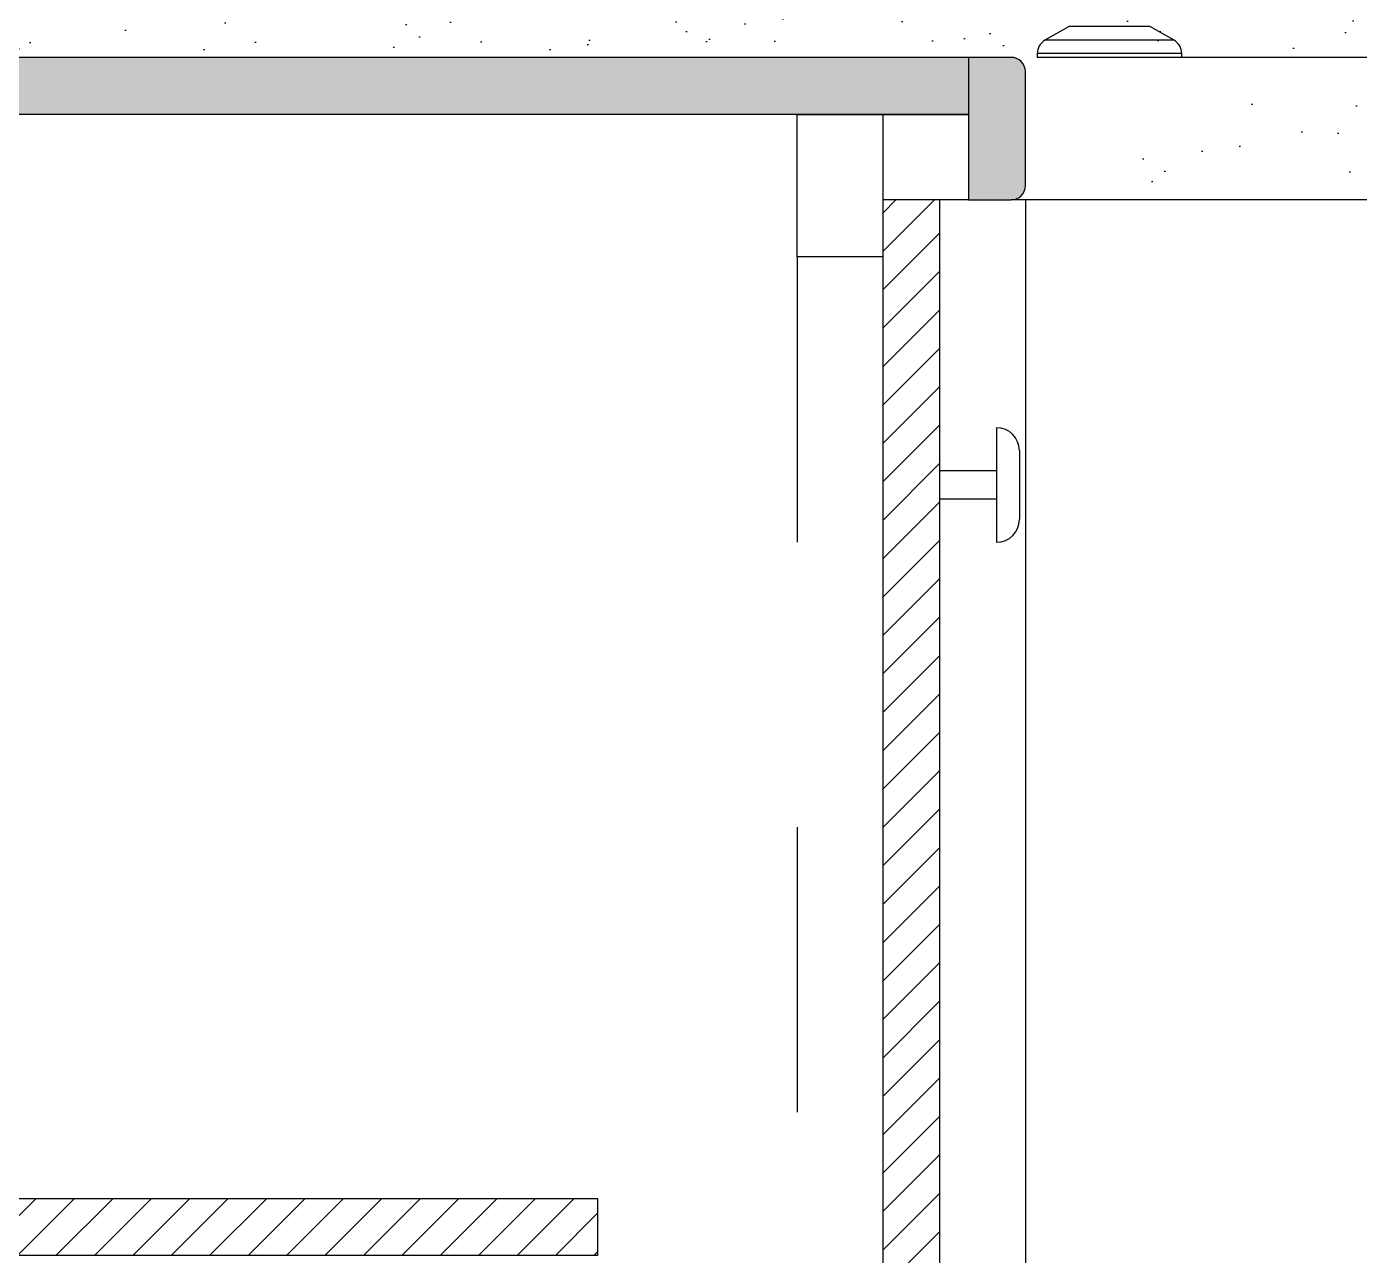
# Model space of a CAD drawing. Extents: x -36 to 357, y 137 to 237.
# Drawn here: x 10.9602 to 11.4275, y 177.3669 to 177.7979 of the extents above; entities that cross this region are included whole.
import ezdxf

# ---------------------------------------------------------------- set-up
doc = ezdxf.new("R2010")
doc.units = 0
doc.header["$LTSCALE"] = 0.01
doc.linetypes.add('TRAÇO-2PTOS_P', pattern=[0.625, 0.25, -0.125, 0, -0.125, 0, -0.125])
for name, color, linetype in [('01', 1, 'CONTINUOUS'), ('A-AREAS', 2, 'CONTINUOUS'), ('A-COTAS', 1, 'CONTINUOUS'), ('A-HACHURAPARED', 254, 'CONTINUOUS'), ('AR-CORTE', 1, 'CONTINUOUS'), ('ARQ-HTC', 9, 'CONTINUOUS'), ('ARQ_CORTE1', 3, 'CONTINUOUS')]:
    doc.layers.add(name, color=color, linetype=linetype)

# ---------------------------------------------------------------- blocks, each defined once
blk = doc.blocks.new('A$C093F1C31')
at = {"layer": '01', "ltscale": 10}
for p, q in [((0.07986, 0.01797), (0.06607, 0.01)), ((0.14158, 0.01), (0.12779, 0.01797)), ((0.0616, 0.00223), (0.06161, 0)), ((0.14605, 0), (0.14605, 0.00223))]:
    blk.add_line(p, q, dxfattribs=at)
for points in [[(0.12779, 0.01797, 0), (0.12749, 0.01798, 0), (0.1266, 0.01798, 0), (0.12513, 0.01798, 0), (0.12314, 0.01798, 0), (0.12066, 0.01798, 0), (0.11776, 0.01799, 0), (0.11451, 0.01799, 0), (0.11099, 0.01799, 0), (0.1073, 0.01799, 0), (0.10352, 0.01799, 0), (0.09975, 0.01799, 0), (0.09607, 0.01799, 0), (0.0926, 0.01799, 0), (0.0894, 0.01799, 0), (0.08656, 0.01798, 0), (0.08416, 0.01798, 0), (0.08225, 0.01798, 0), (0.08087, 0.01798, 0), (0.08007, 0.01798, 0), (0.07986, 0.01797, 0)], [(0.14158, 0.01, 0), (0.14128, 0.01001, 0), (0.14038, 0.01001, 0), (0.1389, 0.01001, 0), (0.13686, 0.01002, 0), (0.1343, 0.01002, 0), (0.13126, 0.01002, 0), (0.12778, 0.01002, 0), (0.12391, 0.01002, 0), (0.11974, 0.01002, 0), (0.1153, 0.01003, 0), (0.11069, 0.01003, 0), (0.10597, 0.01003, 0), (0.10121, 0.01003, 0), (0.09649, 0.01003, 0), (0.0919, 0.01003, 0), (0.08749, 0.01002, 0), (0.08334, 0.01002, 0), (0.07951, 0.01002, 0), (0.07607, 0.01002, 0), (0.07307, 0.01002, 0), (0.07056, 0.01001, 0), (0.06858, 0.01001, 0), (0.06716, 0.01001, 0), (0.06632, 0.01001, 0), (0.06607, 0.01, 0)], [(0.14605, 0.00223, 0), (0.14575, 0.00223, 0), (0.14486, 0.00224, 0), (0.14338, 0.00224, 0), (0.14134, 0.00224, 0), (0.13877, 0.00225, 0), (0.1357, 0.00225, 0), (0.13218, 0.00225, 0), (0.12826, 0.00225, 0), (0.12399, 0.00225, 0), (0.11943, 0.00226, 0), (0.11465, 0.00226, 0), (0.10972, 0.00226, 0), (0.10471, 0.00226, 0), (0.09968, 0.00226, 0), (0.09471, 0.00226, 0), (0.08987, 0.00226, 0), (0.08523, 0.00225, 0), (0.08086, 0.00225, 0), (0.07681, 0.00225, 0), (0.07314, 0.00225, 0), (0.06991, 0.00225, 0), (0.06716, 0.00224, 0), (0.06493, 0.00224, 0), (0.06325, 0.00224, 0), (0.06215, 0.00224, 0), (0.06164, 0.00223, 0), (0.0616, 0.00223, 0)], [(0.0616, 0.00223, 0), (0.0616, 0.00223, 0)], [(0.14605, 0, 0), (0.14575, 0, 0), (0.14485, 0, 0), (0.14338, 0.00001, 0), (0.14134, 0.00001, 0), (0.13877, 0.00001, 0), (0.1357, 0.00001, 0), (0.13218, 0.00002, 0), (0.12826, 0.00002, 0), (0.12399, 0.00002, 0), (0.11943, 0.00002, 0), (0.11465, 0.00002, 0), (0.10972, 0.00002, 0), (0.10471, 0.00002, 0), (0.09968, 0.00002, 0), (0.09471, 0.00002, 0), (0.08987, 0.00002, 0), (0.08523, 0.00002, 0), (0.08086, 0.00002, 0), (0.0768, 0.00002, 0), (0.07314, 0.00002, 0), (0.06991, 0.00001, 0), (0.06716, 0.00001, 0), (0.06493, 0.00001, 0), (0.06325, 0, 0), (0.06215, 0, 0), (0.06164, 0, 0), (0.06161, 0, 0)]]:
    blk.add_polyline3d(points, dxfattribs=at)
for centre, start, end in [((0.07059, 0.00224), 120.02593, 180.03347), ((0.13707, 0.00224), 359.96534, 59.96241)]:
    blk.add_arc(centre, 0.00898, start, end, dxfattribs=at)

msp = doc.modelspace()

# ---------------------------------------------------------------- hatches: boundary and pattern name
at = {"layer": '01'}
h = msp.add_hatch(dxfattribs=at)
h.set_pattern_fill('ANSI31', color=251, scale=0.003)
h.set_pattern_definition([(45, (34.590966, 1.391549), (-0.0067351921, 0.0067351921), [])])
h.paths.add_polyline_path([(11.2804, 177.7371), (11.2604, 177.7371), (11.2604, 176.96675), (11.2804, 176.96675)])
h = msp.add_hatch(dxfattribs=at)
h.set_pattern_fill('ANSI31', color=251, scale=0.003)
h.set_pattern_definition([(45, (675.275781, -112.610242), (-0.00673519209, 0.00673519209), [])])
h.paths.add_polyline_path([(10.6604, 177.38692), (11.1604, 177.38692), (11.1604, 177.36692), (10.6604, 177.36692)])
at = {"layer": 'A-HACHURAPARED'}
h = msp.add_hatch(dxfattribs=at)
h.set_pattern_fill('AR-SAND', color=252, scale=0.001, angle=180)
h.set_pattern_definition([(217.5, (55.002324, 13.168255), (0.001600031, -0.048941324), [0, -0.038608, 0, -0.04318, 0, -0.041275]), (187.5, (55.002324, 13.168255), (-0.044952328, -0.07168251), [0, -0.020828, 0, -0.034798, 0, -0.013335]), (147.5, (55.033566, 13.168255), (-0.079099237, -0.000143718), [0, -0.0127, 0, -0.04572, 0, -0.05969]), (137.5, (55.033566, 13.168255), (-0.076355645, -0.022292932), [0, -0.00635, 0, -0.029972, 0, -0.03429])])
h.paths.add_polyline_path([(12.2104, 177.8771), (10.7254, 177.8771, -0.414214), (10.7304, 177.8721), (10.7304, 177.7871), (11.3504, 177.7871), (11.3504, 177.7371), (11.3654, 177.7371, 0.414214), (11.3704, 177.7421), (11.3704, 177.7821, 0.414214), (11.3654, 177.7871), (12.2104, 177.78675)])
h.paths.add_polyline_path([(12.2104, 177.78675), (11.3654, 177.7871, -0.414214), (11.3704, 177.7821), (11.3704, 177.7421, -0.414214), (11.3654, 177.7371), (12.2104, 177.7371)], flags=17)
h.paths.add_polyline_path([(12.06081, 177.80455), (12.06081, 177.85953), (11.97395, 177.85953), (11.97395, 177.80455)], flags=24)
h.paths.add_polyline_path([(10.84181, 177.74924), (10.84181, 177.80421), (10.75494, 177.80421), (10.75494, 177.74924)], flags=25)
h.paths.add_polyline_path([(12.06116, 177.73369), (12.06116, 177.78867), (11.9743, 177.78867), (11.9743, 177.73369)], flags=9)
at = {"layer": 'ARQ-HTC'}
h = msp.add_hatch(color=256, dxfattribs=at)
h.paths.add_polyline_path([(10.6854, 177.7871), (10.6804, 177.7871), (10.6804, 177.7671), (10.6854, 177.7671)])
h.paths.add_polyline_path([(10.7104, 177.7871), (10.6854, 177.7871), (10.6854, 177.7671), (10.7104, 177.7671)])
h.paths.add_polyline_path([(11.2904, 177.7871), (10.7104, 177.7871), (10.7104, 177.7671), (11.2904, 177.7671)])
msp.add_hatch(color=256, dxfattribs=at).paths.add_polyline_path([(11.3104, 177.7821, 0.414214), (11.3054, 177.7871), (11.2954, 177.7871), (11.2904, 177.7871), (11.2904, 177.7371), (11.3054, 177.7371, 0.414214), (11.3104, 177.7421)])

# ---------------------------------------------------------------- linework, layer by layer
at = {"layer": '01'}
msp.add_line((11.2904, 177.7371), (11.2804, 177.7371), dxfattribs=at)
at = {"layer": '01', "linetype": 'TRAÇO-2PTOS_P', "ltscale": 10}
msp.add_line((11.2304, 177.7171), (11.2304, 176.98675), dxfattribs=at)
at = {"layer": '01'}
msp.add_lwpolyline([(11.2604, 177.7671), (11.2604, 177.7171), (11.2304, 177.7171), (11.2304, 177.7671), (11.2904, 177.7671)], dxfattribs=at)
at = {"layer": 'A-AREAS'}
msp.add_line((11.2804, 177.7371), (11.2604, 177.7371), dxfattribs=at)
for points in [[(11.2604, 176.96675), (11.2804, 176.96675), (11.2804, 177.7371), (11.2604, 177.7371)], [(11.1604, 177.36692), (10.7104, 177.36692), (10.7104, 177.38692), (11.1604, 177.38692)]]:
    msp.add_lwpolyline(points, close=True, dxfattribs=at)
at = {"layer": 'A-COTAS'}
for p, q in [((11.3104, 177.7371), (11.3104, 176.96675)), ((11.30031, 177.6572), (11.30031, 177.61701)), ((11.30831, 177.6492), (11.30831, 177.62501)), ((11.30031, 177.6421), (11.2804, 177.6421)), ((11.30031, 177.6321), (11.2804, 177.6321))]:
    msp.add_line(p, q, dxfattribs=at)
for centre, start, end in [((11.30031, 177.6492), 0, 90), ((11.30031, 177.62501), 270, 0)]:
    msp.add_arc(centre, 0.008, start, end, dxfattribs=at)
at = {"layer": 'AR-CORTE', "color": 2}
for p, q in [((12.2104, 177.78675), (11.3654, 177.7871)), ((12.2104, 177.7371), (11.3054, 177.7371))]:
    msp.add_line(p, q, dxfattribs=at)
at = {"layer": 'ARQ_CORTE1', "extrusion": (0, 0, -1)}
for p, q in [((11.3054, 177.7871), (10.6804, 177.7871)), ((11.2904, 177.7671), (10.6804, 177.7671))]:
    msp.add_line(p, q, dxfattribs=at)
at = {"layer": 'ARQ_CORTE1'}
msp.add_lwpolyline([(11.2904, 177.7871), (11.2904, 177.7371), (11.3054, 177.7371, 0.414214), (11.3104, 177.7421), (11.3104, 177.7821, 0.414214), (11.3054, 177.7871), (11.2954, 177.7871)], format="xyb", dxfattribs=at)

# ---------------------------------------------------------------- block references
at = {"layer": '01', "ltscale": 10, "xscale": 0.6, "yscale": 0.6, "zscale": 0.6}
msp.add_blockref('A$C093F1C31', (11.27758, 177.78709), dxfattribs=at)

doc.saveas('drawing.dxf')
